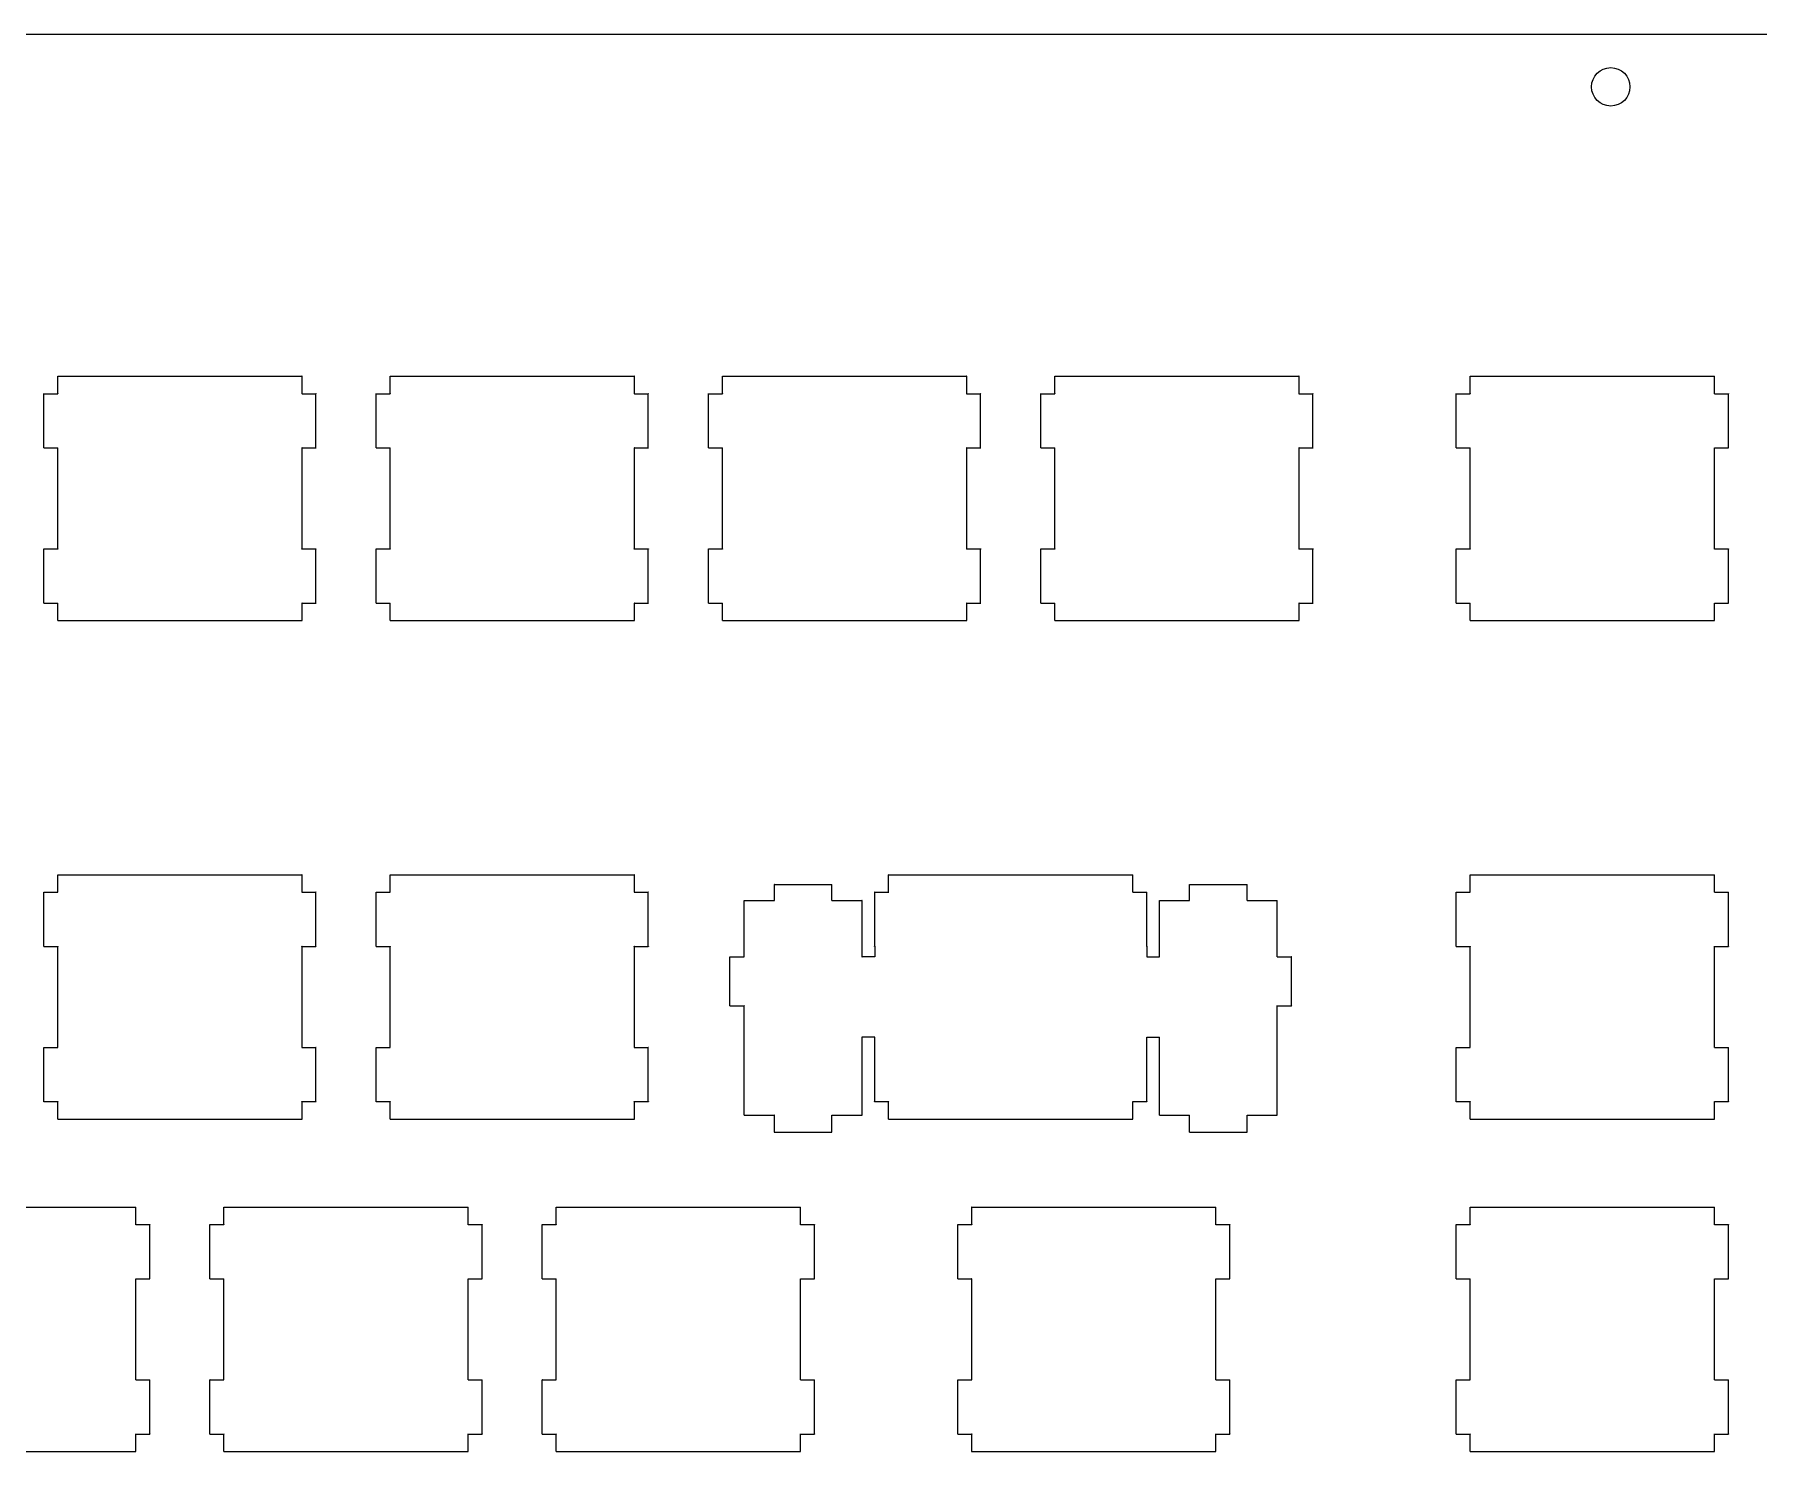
# Model space of a CAD drawing. Header units: millimetres. Extents: x 65 to 509, y 134 to 293.
# Drawn here: x 292.9 to 391.7, y 211.9 to 293.1 of the extents above; entities that cross this region are included whole.
import ezdxf

# ---------------------------------------------------------------- set-up
doc = ezdxf.new("R2010")
doc.units = ezdxf.units.MM

msp = doc.modelspace()

# ---------------------------------------------------------------- linework, layer by layer
at = {"color": 7, "linetype": 'Continuous', "lineweight": 18, "true_color": 0xffffff}
for p, q in [((426.371, 293.109), (84.937, 293.105)), ((294.242, 273.52), (308.243, 273.52)), ((294.242, 272.519), (294.242, 273.52)), ((308.243, 272.519), (308.243, 273.52)), ((313.292, 273.52), (327.293, 273.52)), ((313.292, 272.519), (313.292, 273.52)), ((327.293, 272.519), (327.293, 273.52)), ((332.342, 273.52), (346.343, 273.52)), ((332.342, 272.519), (332.342, 273.52)), ((346.343, 272.519), (346.343, 273.52)), ((351.392, 273.52), (365.393, 273.52)), ((351.392, 272.519), (351.392, 273.52)), ((365.393, 272.519), (365.393, 273.52)), ((375.205, 273.52), (389.204, 273.52)), ((375.205, 272.519), (375.205, 273.52)), ((389.204, 272.519), (389.204, 273.52)), ((293.443, 269.419), (293.443, 272.519)), ((293.443, 272.519), (294.242, 272.519)), ((308.243, 272.519), (309.042, 272.519)), ((309.042, 269.419), (309.042, 272.519)), ((312.493, 272.519), (313.292, 272.519)), ((312.493, 269.419), (312.493, 272.519)), ((327.293, 272.519), (328.092, 272.519)), ((328.092, 269.419), (328.092, 272.519)), ((331.543, 269.419), (331.543, 272.519)), ((331.543, 272.519), (332.342, 272.519)), ((346.343, 272.519), (347.142, 272.519)), ((347.142, 269.419), (347.142, 272.519)), ((350.593, 272.519), (351.392, 272.519)), ((350.593, 269.419), (350.593, 272.519)), ((365.393, 272.519), (366.192, 272.519)), ((366.192, 269.419), (366.192, 272.519)), ((374.404, 269.419), (374.404, 272.519)), ((374.404, 272.519), (375.205, 272.519)), ((389.204, 272.519), (390.005, 272.519)), ((390.005, 269.419), (390.005, 272.519)), ((293.443, 269.419), (294.242, 269.419)), ((294.242, 263.62), (294.242, 269.419)), ((308.243, 269.419), (309.042, 269.419)), ((308.243, 263.62), (308.243, 269.419)), ((312.493, 269.419), (313.292, 269.419)), ((313.292, 263.62), (313.292, 269.419)), ((327.293, 263.62), (327.293, 269.419)), ((327.293, 269.419), (328.092, 269.419)), ((331.543, 269.419), (332.342, 269.419)), ((332.342, 263.62), (332.342, 269.419)), ((346.343, 263.62), (346.343, 269.419)), ((346.343, 269.419), (347.142, 269.419)), ((350.593, 269.419), (351.392, 269.419)), ((351.392, 263.62), (351.392, 269.419)), ((365.393, 269.419), (366.192, 269.419)), ((365.393, 263.62), (365.393, 269.419)), ((374.404, 269.419), (375.205, 269.419)), ((375.205, 263.62), (375.205, 269.419)), ((389.204, 269.419), (390.005, 269.419)), ((389.204, 263.62), (389.204, 269.419)), ((293.443, 260.519), (293.443, 263.62)), ((293.443, 263.62), (294.242, 263.62)), ((308.243, 263.62), (309.042, 263.62)), ((309.042, 260.519), (309.042, 263.62)), ((312.493, 263.62), (313.292, 263.62)), ((312.493, 260.519), (312.493, 263.62)), ((327.293, 263.62), (328.092, 263.62)), ((328.092, 260.519), (328.092, 263.62)), ((331.543, 260.519), (331.543, 263.62)), ((331.543, 263.62), (332.342, 263.62)), ((346.343, 263.62), (347.142, 263.62)), ((347.142, 260.519), (347.142, 263.62)), ((350.593, 263.62), (351.392, 263.62)), ((350.593, 260.519), (350.593, 263.62)), ((365.393, 263.62), (366.192, 263.62)), ((366.192, 260.519), (366.192, 263.62)), ((374.404, 260.519), (374.404, 263.62)), ((374.404, 263.62), (375.205, 263.62)), ((389.204, 263.62), (390.005, 263.62)), ((390.005, 260.519), (390.005, 263.62)), ((293.443, 260.519), (294.242, 260.519)), ((294.242, 259.519), (294.242, 260.519)), ((308.243, 260.519), (309.042, 260.519)), ((308.243, 259.519), (308.243, 260.519)), ((312.493, 260.519), (313.292, 260.519)), ((313.292, 259.519), (313.292, 260.519)), ((327.293, 259.519), (327.293, 260.519)), ((327.293, 260.519), (328.092, 260.519)), ((331.543, 260.519), (332.342, 260.519)), ((332.342, 259.519), (332.342, 260.519)), ((346.343, 259.519), (346.343, 260.519)), ((346.343, 260.519), (347.142, 260.519)), ((350.593, 260.519), (351.392, 260.519)), ((351.392, 259.519), (351.392, 260.519)), ((365.393, 260.519), (366.192, 260.519)), ((365.393, 259.519), (365.393, 260.519)), ((374.404, 260.519), (375.205, 260.519)), ((375.205, 259.519), (375.205, 260.519)), ((389.204, 260.519), (390.005, 260.519)), ((389.204, 259.519), (389.204, 260.519)), ((294.242, 259.519), (308.243, 259.519)), ((313.292, 259.519), (327.293, 259.519)), ((332.342, 259.519), (346.343, 259.519)), ((351.392, 259.519), (365.393, 259.519)), ((375.205, 259.519), (389.204, 259.519)), ((294.242, 244.945), (308.243, 244.945)), ((294.242, 243.944), (294.242, 244.945)), ((308.243, 243.944), (308.243, 244.945)), ((313.292, 244.945), (327.293, 244.945)), ((313.292, 243.944), (313.292, 244.945)), ((327.293, 243.944), (327.293, 244.945)), ((335.317, 244.395), (338.618, 244.395)), ((335.317, 243.474), (335.317, 244.395)), ((338.618, 243.474), (338.618, 244.395)), ((341.867, 244.945), (355.868, 244.945)), ((341.867, 243.944), (341.867, 244.945)), ((355.868, 243.944), (355.868, 244.945)), ((359.118, 244.395), (362.418, 244.395)), ((359.118, 243.474), (359.118, 244.395)), ((362.418, 243.474), (362.418, 244.395)), ((375.205, 244.945), (389.204, 244.945)), ((375.205, 243.944), (375.205, 244.945)), ((389.204, 243.944), (389.204, 244.945)), ((293.443, 240.844), (293.443, 243.944)), ((293.443, 243.944), (294.242, 243.944)), ((308.243, 243.944), (309.042, 243.944)), ((309.042, 240.844), (309.042, 243.944)), ((312.493, 243.944), (313.292, 243.944)), ((312.493, 240.844), (312.493, 243.944)), ((327.293, 243.944), (328.092, 243.944)), ((328.092, 240.844), (328.092, 243.944)), ((333.592, 243.474), (335.317, 243.474)), ((333.592, 240.244), (333.592, 243.474)), ((338.618, 243.474), (340.343, 243.474)), ((340.343, 240.244), (340.343, 243.474)), ((341.068, 240.844), (341.068, 243.944)), ((341.068, 243.944), (341.867, 243.944)), ((355.868, 243.944), (356.667, 243.944)), ((356.667, 240.844), (356.667, 243.944)), ((357.392, 240.244), (357.392, 243.474)), ((357.392, 243.474), (359.118, 243.474)), ((362.418, 243.474), (364.143, 243.474)), ((364.143, 240.244), (364.143, 243.474)), ((374.404, 240.844), (374.404, 243.944)), ((374.404, 243.944), (375.205, 243.944)), ((389.204, 243.944), (390.005, 243.944)), ((390.005, 240.844), (390.005, 243.944)), ((293.443, 240.844), (294.242, 240.844)), ((294.242, 235.045), (294.242, 240.844)), ((308.243, 240.844), (309.042, 240.844)), ((308.243, 235.045), (308.243, 240.844)), ((312.493, 240.844), (313.292, 240.844)), ((313.292, 235.045), (313.292, 240.844)), ((327.293, 235.045), (327.293, 240.844)), ((327.293, 240.844), (328.092, 240.844)), ((332.768, 240.244), (333.592, 240.244)), ((332.768, 237.444), (332.768, 240.244)), ((341.068, 240.244), (340.343, 240.244)), ((341.068, 240.844), (341.068, 240.244)), ((356.667, 240.844), (356.667, 240.244)), ((356.667, 240.244), (357.392, 240.244)), ((364.143, 240.244), (364.967, 240.244)), ((364.967, 237.444), (364.967, 240.244)), ((374.404, 240.844), (375.205, 240.844)), ((375.205, 235.045), (375.205, 240.844)), ((389.204, 240.844), (390.005, 240.844)), ((389.204, 235.045), (389.204, 240.844)), ((332.768, 237.444), (333.592, 237.444)), ((333.592, 231.174), (333.592, 237.444)), ((364.143, 231.174), (364.143, 237.444)), ((364.143, 237.444), (364.967, 237.444)), ((341.068, 235.644), (340.343, 235.644)), ((340.343, 231.174), (340.343, 235.644)), ((341.068, 234.832), (341.068, 235.644)), ((356.667, 235.045), (356.667, 235.644)), ((356.667, 235.644), (357.392, 235.644)), ((357.392, 231.174), (357.392, 235.644)), ((293.443, 231.944), (293.443, 235.045)), ((293.443, 235.045), (294.242, 235.045)), ((308.243, 235.045), (309.042, 235.045)), ((309.042, 231.944), (309.042, 235.045)), ((312.493, 235.045), (313.292, 235.045)), ((312.493, 231.944), (312.493, 235.045)), ((327.293, 235.045), (328.092, 235.045)), ((328.092, 231.944), (328.092, 235.045)), ((341.068, 231.944), (341.068, 235.045)), ((356.667, 231.944), (356.667, 235.045)), ((374.404, 231.944), (374.404, 235.045)), ((374.404, 235.045), (375.205, 235.045)), ((389.204, 235.045), (390.005, 235.045)), ((390.005, 231.944), (390.005, 235.045)), ((293.443, 231.944), (294.242, 231.944)), ((294.242, 230.943), (294.242, 231.944)), ((308.243, 231.944), (309.042, 231.944)), ((308.243, 230.943), (308.243, 231.944)), ((312.493, 231.944), (313.292, 231.944)), ((313.292, 230.943), (313.292, 231.944)), ((327.293, 230.943), (327.293, 231.944)), ((327.293, 231.944), (328.092, 231.944)), ((341.068, 231.944), (341.867, 231.944)), ((341.867, 230.943), (341.867, 231.944)), ((355.868, 230.943), (355.868, 231.944)), ((355.868, 231.944), (356.667, 231.944)), ((374.404, 231.944), (375.205, 231.944)), ((375.205, 230.943), (375.205, 231.944)), ((389.204, 231.944), (390.005, 231.944)), ((389.204, 230.943), (389.204, 231.944)), ((294.242, 230.943), (308.243, 230.943)), ((313.292, 230.943), (327.293, 230.943)), ((333.592, 231.174), (335.317, 231.174)), ((335.317, 230.194), (335.317, 231.174)), ((338.618, 231.174), (340.343, 231.174)), ((338.618, 230.194), (338.618, 231.174)), ((341.867, 230.943), (355.868, 230.943)), ((357.392, 231.174), (359.118, 231.174)), ((359.118, 230.194), (359.118, 231.174)), ((362.418, 231.174), (364.143, 231.174)), ((362.418, 230.194), (362.418, 231.174)), ((375.205, 230.943), (389.204, 230.943)), ((335.317, 230.194), (338.618, 230.194)), ((359.118, 230.194), (362.418, 230.194)), ((284.717, 225.894), (298.718, 225.894)), ((298.718, 224.894), (298.718, 225.894)), ((303.767, 225.894), (317.768, 225.894)), ((303.767, 224.894), (303.767, 225.894)), ((317.768, 224.894), (317.768, 225.894)), ((322.817, 225.894), (336.818, 225.894)), ((322.817, 224.894), (322.817, 225.894)), ((336.818, 224.894), (336.818, 225.894)), ((346.63, 225.894), (360.629, 225.894)), ((346.63, 224.894), (346.63, 225.894)), ((360.629, 224.894), (360.629, 225.894)), ((375.205, 225.894), (389.204, 225.894)), ((375.205, 224.894), (375.205, 225.894)), ((389.204, 224.894), (389.204, 225.894)), ((298.718, 224.894), (299.517, 224.894)), ((299.517, 221.793), (299.517, 224.894)), ((302.968, 221.793), (302.968, 224.894)), ((302.968, 224.894), (303.767, 224.894)), ((317.768, 224.894), (318.566, 224.894)), ((318.566, 221.793), (318.566, 224.894)), ((322.018, 224.894), (322.817, 224.894)), ((322.018, 221.793), (322.018, 224.894)), ((336.818, 224.894), (337.617, 224.894)), ((337.617, 221.793), (337.617, 224.894)), ((345.829, 221.793), (345.829, 224.894)), ((345.829, 224.894), (346.63, 224.894)), ((360.629, 224.894), (361.43, 224.894)), ((361.43, 221.793), (361.43, 224.894)), ((374.404, 221.793), (374.404, 224.894)), ((374.404, 224.894), (375.205, 224.894)), ((389.204, 224.894), (390.005, 224.894)), ((390.005, 221.793), (390.005, 224.894)), ((298.718, 215.994), (298.718, 221.793)), ((298.718, 221.793), (299.517, 221.793)), ((302.968, 221.793), (303.767, 221.793)), ((303.767, 215.994), (303.767, 221.793)), ((317.768, 215.994), (317.768, 221.793)), ((317.768, 221.793), (318.566, 221.793)), ((322.018, 221.793), (322.817, 221.793)), ((322.817, 215.994), (322.817, 221.793)), ((336.818, 221.793), (337.617, 221.793)), ((336.818, 215.994), (336.818, 221.793)), ((345.829, 221.793), (346.63, 221.793)), ((346.63, 215.994), (346.63, 221.793)), ((360.629, 221.793), (361.43, 221.793)), ((360.629, 215.994), (360.629, 221.793)), ((374.404, 221.793), (375.205, 221.793)), ((375.205, 215.994), (375.205, 221.793)), ((389.204, 221.793), (390.005, 221.793)), ((389.204, 215.994), (389.204, 221.793)), ((298.718, 215.994), (299.517, 215.994)), ((299.517, 212.894), (299.517, 215.994)), ((302.968, 212.894), (302.968, 215.994)), ((302.968, 215.994), (303.767, 215.994)), ((317.768, 215.994), (318.566, 215.994)), ((318.566, 212.894), (318.566, 215.994)), ((322.018, 215.994), (322.817, 215.994)), ((322.018, 212.894), (322.018, 215.994)), ((336.818, 215.994), (337.617, 215.994)), ((337.617, 212.894), (337.617, 215.994)), ((345.829, 212.894), (345.829, 215.994)), ((345.829, 215.994), (346.63, 215.994)), ((360.629, 215.994), (361.43, 215.994)), ((361.43, 212.894), (361.43, 215.994)), ((374.404, 212.894), (374.404, 215.994)), ((374.404, 215.994), (375.205, 215.994)), ((389.204, 215.994), (390.005, 215.994)), ((390.005, 212.894), (390.005, 215.994)), ((298.718, 211.893), (298.718, 212.894)), ((298.718, 212.894), (299.517, 212.894)), ((302.968, 212.894), (303.767, 212.894)), ((303.767, 211.893), (303.767, 212.894)), ((317.768, 211.893), (317.768, 212.894)), ((317.768, 212.894), (318.566, 212.894)), ((322.018, 212.894), (322.817, 212.894)), ((322.817, 211.893), (322.817, 212.894)), ((336.818, 212.894), (337.617, 212.894)), ((336.818, 211.893), (336.818, 212.894)), ((345.829, 212.894), (346.63, 212.894)), ((346.63, 211.893), (346.63, 212.894)), ((360.629, 212.894), (361.43, 212.894)), ((360.629, 211.893), (360.629, 212.894)), ((374.404, 212.894), (375.205, 212.894)), ((375.205, 211.893), (375.205, 212.894)), ((389.204, 212.894), (390.005, 212.894)), ((389.204, 211.893), (389.204, 212.894)), ((284.717, 211.893), (298.718, 211.893)), ((303.767, 211.893), (317.768, 211.893)), ((322.817, 211.893), (336.818, 211.893)), ((346.63, 211.893), (360.629, 211.893)), ((375.205, 211.893), (389.204, 211.893))]:
    msp.add_line(p, q, dxfattribs=at)
for centre, radius in [((383.262, 290.108), 1.1), ((294.242, 273.52), 0.00318), ((294.242, 273.52), 0.00318), ((308.243, 273.52), 0.00318), ((308.243, 273.52), 0.00318), ((313.292, 273.52), 0.00318), ((313.292, 273.52), 0.00318), ((327.293, 273.52), 0.00318), ((327.293, 273.52), 0.00318), ((332.342, 273.52), 0.00318), ((332.342, 273.52), 0.00318), ((346.343, 273.52), 0.00317), ((346.343, 273.52), 0.00317), ((351.392, 273.52), 0.00317), ((351.392, 273.52), 0.00317), ((365.393, 273.52), 0.00317), ((365.393, 273.52), 0.00317), ((375.205, 273.52), 0.00317), ((375.205, 273.52), 0.00317), ((389.204, 273.52), 0.00317), ((389.204, 273.52), 0.00317), ((293.443, 272.519), 0.00318), ((293.443, 272.519), 0.00318), ((294.242, 272.519), 0.00318), ((294.242, 272.519), 0.00318), ((308.243, 272.519), 0.00318), ((308.243, 272.519), 0.00318), ((309.042, 272.519), 0.00317), ((309.042, 272.519), 0.00317), ((312.493, 272.519), 0.00318), ((312.493, 272.519), 0.00318), ((313.292, 272.519), 0.00318), ((313.292, 272.519), 0.00318), ((327.293, 272.519), 0.00318), ((327.293, 272.519), 0.00318), ((328.092, 272.519), 0.00318), ((328.092, 272.519), 0.00318), ((331.543, 272.519), 0.00318), ((331.543, 272.519), 0.00318), ((332.342, 272.519), 0.00318), ((332.342, 272.519), 0.00318), ((346.343, 272.519), 0.00317), ((346.343, 272.519), 0.00317), ((347.142, 272.519), 0.00317), ((347.142, 272.519), 0.00317), ((350.593, 272.519), 0.00318), ((350.593, 272.519), 0.00318), ((351.392, 272.519), 0.00317), ((351.392, 272.519), 0.00317), ((365.393, 272.519), 0.00317), ((365.393, 272.519), 0.00317), ((366.192, 272.519), 0.00318), ((366.192, 272.519), 0.00318), ((374.404, 272.519), 0.00318), ((374.404, 272.519), 0.00318), ((375.205, 272.519), 0.00317), ((375.205, 272.519), 0.00317), ((389.204, 272.519), 0.00317), ((389.204, 272.519), 0.00317), ((390.005, 272.519), 0.00317), ((390.005, 272.519), 0.00317), ((293.443, 269.419), 0.00318), ((293.443, 269.419), 0.00318), ((294.242, 269.419), 0.00318), ((294.242, 269.419), 0.00318), ((308.243, 269.419), 0.00318), ((308.243, 269.419), 0.00318), ((309.042, 269.419), 0.00317), ((309.042, 269.419), 0.00317), ((312.493, 269.419), 0.00318), ((312.493, 269.419), 0.00318), ((313.292, 269.419), 0.00318), ((313.292, 269.419), 0.00318), ((327.293, 269.419), 0.00318), ((327.293, 269.419), 0.00318), ((328.092, 269.419), 0.00318), ((328.092, 269.419), 0.00318), ((331.543, 269.419), 0.00318), ((331.543, 269.419), 0.00318), ((332.342, 269.419), 0.00318), ((332.342, 269.419), 0.00318), ((346.343, 269.419), 0.00317), ((346.343, 269.419), 0.00317), ((347.142, 269.419), 0.00317), ((347.142, 269.419), 0.00317), ((350.593, 269.419), 0.00318), ((350.593, 269.419), 0.00318), ((351.392, 269.419), 0.00317), ((351.392, 269.419), 0.00317), ((365.393, 269.419), 0.00317), ((365.393, 269.419), 0.00317), ((366.192, 269.419), 0.00318), ((366.192, 269.419), 0.00318), ((374.404, 269.419), 0.00318), ((374.404, 269.419), 0.00318), ((375.205, 269.419), 0.00317), ((375.205, 269.419), 0.00317), ((389.204, 269.419), 0.00317), ((389.204, 269.419), 0.00317), ((390.005, 269.419), 0.00317), ((390.005, 269.419), 0.00317), ((293.443, 263.62), 0.00318), ((293.443, 263.62), 0.00318), ((294.242, 263.62), 0.00318), ((294.242, 263.62), 0.00318), ((308.243, 263.62), 0.00318), ((308.243, 263.62), 0.00318), ((309.042, 263.62), 0.00317), ((309.042, 263.62), 0.00317), ((312.493, 263.62), 0.00318), ((312.493, 263.62), 0.00318), ((313.292, 263.62), 0.00318), ((313.292, 263.62), 0.00318), ((327.293, 263.62), 0.00318), ((327.293, 263.62), 0.00318), ((328.092, 263.62), 0.00318), ((328.092, 263.62), 0.00318), ((331.543, 263.62), 0.00318), ((331.543, 263.62), 0.00318), ((332.342, 263.62), 0.00318), ((332.342, 263.62), 0.00318), ((346.343, 263.62), 0.00317), ((346.343, 263.62), 0.00317), ((347.142, 263.62), 0.00317), ((347.142, 263.62), 0.00317), ((350.593, 263.62), 0.00318), ((350.593, 263.62), 0.00318), ((351.392, 263.62), 0.00317), ((351.392, 263.62), 0.00317), ((365.393, 263.62), 0.00317), ((365.393, 263.62), 0.00317), ((366.192, 263.62), 0.00318), ((366.192, 263.62), 0.00318), ((374.404, 263.62), 0.00318), ((374.404, 263.62), 0.00318), ((375.205, 263.62), 0.00317), ((375.205, 263.62), 0.00317), ((389.204, 263.62), 0.00317), ((389.204, 263.62), 0.00317), ((390.005, 263.62), 0.00317), ((390.005, 263.62), 0.00317), ((293.443, 260.519), 0.00318), ((293.443, 260.519), 0.00318), ((294.242, 260.519), 0.00318), ((294.242, 260.519), 0.00318), ((308.243, 260.519), 0.00318), ((308.243, 260.519), 0.00318), ((309.042, 260.519), 0.00317), ((309.042, 260.519), 0.00317), ((312.493, 260.519), 0.00318), ((312.493, 260.519), 0.00318), ((313.292, 260.519), 0.00318), ((313.292, 260.519), 0.00318), ((327.293, 260.519), 0.00318), ((327.293, 260.519), 0.00318), ((328.092, 260.519), 0.00318), ((328.092, 260.519), 0.00318), ((331.543, 260.519), 0.00318), ((331.543, 260.519), 0.00318), ((332.342, 260.519), 0.00318), ((332.342, 260.519), 0.00318), ((346.343, 260.519), 0.00317), ((346.343, 260.519), 0.00317), ((347.142, 260.519), 0.00317), ((347.142, 260.519), 0.00317), ((350.593, 260.519), 0.00318), ((350.593, 260.519), 0.00318), ((351.392, 260.519), 0.00317), ((351.392, 260.519), 0.00317), ((365.393, 260.519), 0.00317), ((365.393, 260.519), 0.00317), ((366.192, 260.519), 0.00318), ((366.192, 260.519), 0.00318), ((374.404, 260.519), 0.00318), ((374.404, 260.519), 0.00318), ((375.205, 260.519), 0.00317), ((375.205, 260.519), 0.00317), ((389.204, 260.519), 0.00317), ((389.204, 260.519), 0.00317), ((390.005, 260.519), 0.00317), ((390.005, 260.519), 0.00317), ((294.242, 259.519), 0.00318), ((294.242, 259.519), 0.00318), ((308.243, 259.519), 0.00318), ((308.243, 259.519), 0.00318), ((313.292, 259.519), 0.00318), ((313.292, 259.519), 0.00318), ((327.293, 259.519), 0.00318), ((327.293, 259.519), 0.00318), ((332.342, 259.519), 0.00318), ((332.342, 259.519), 0.00318), ((346.343, 259.519), 0.00317), ((346.343, 259.519), 0.00317), ((351.392, 259.519), 0.00317), ((351.392, 259.519), 0.00317), ((365.393, 259.519), 0.00317), ((365.393, 259.519), 0.00317), ((375.205, 259.519), 0.00317), ((375.205, 259.519), 0.00317), ((389.204, 259.519), 0.00317), ((389.204, 259.519), 0.00317), ((294.242, 244.945), 0.00318), ((294.242, 244.945), 0.00318), ((308.243, 244.945), 0.00318), ((308.243, 244.945), 0.00318), ((313.292, 244.945), 0.00318), ((313.292, 244.945), 0.00318), ((327.293, 244.945), 0.00318), ((327.293, 244.945), 0.00318), ((335.317, 244.395), 0.00318), ((335.317, 244.395), 0.00318), ((338.618, 244.395), 0.00318), ((338.618, 244.395), 0.00318), ((341.867, 244.945), 0.00317), ((341.867, 244.945), 0.00317), ((355.868, 244.945), 0.00318), ((355.868, 244.945), 0.00318), ((359.118, 244.395), 0.00318), ((359.118, 244.395), 0.00318), ((362.418, 244.395), 0.00318), ((362.418, 244.395), 0.00318), ((375.205, 244.945), 0.00317), ((375.205, 244.945), 0.00317), ((389.204, 244.945), 0.00317), ((389.204, 244.945), 0.00317), ((293.443, 243.944), 0.00318), ((293.443, 243.944), 0.00318), ((294.242, 243.944), 0.00318), ((294.242, 243.944), 0.00318), ((308.243, 243.944), 0.00318), ((308.243, 243.944), 0.00318), ((309.042, 243.944), 0.00317), ((309.042, 243.944), 0.00317), ((312.493, 243.944), 0.00318), ((312.493, 243.944), 0.00318), ((313.292, 243.944), 0.00318), ((313.292, 243.944), 0.00318), ((327.293, 243.944), 0.00318), ((327.293, 243.944), 0.00318), ((328.092, 243.944), 0.00318), ((328.092, 243.944), 0.00318), ((333.592, 243.474), 0.00317), ((333.592, 243.474), 0.00317), ((335.317, 243.474), 0.00318), ((335.317, 243.474), 0.00318), ((338.618, 243.474), 0.00318), ((338.618, 243.474), 0.00318), ((340.343, 243.474), 0.00318), ((340.343, 243.474), 0.00318), ((341.068, 243.944), 0.00318), ((341.068, 243.944), 0.00318), ((341.867, 243.944), 0.00317), ((341.867, 243.944), 0.00317), ((355.868, 243.944), 0.00318), ((355.868, 243.944), 0.00318), ((356.667, 243.944), 0.00318), ((356.667, 243.944), 0.00318), ((357.392, 243.474), 0.00318), ((357.392, 243.474), 0.00318), ((359.118, 243.474), 0.00318), ((359.118, 243.474), 0.00318), ((362.418, 243.474), 0.00318), ((362.418, 243.474), 0.00318), ((364.143, 243.474), 0.00317), ((364.143, 243.474), 0.00317), ((374.404, 243.944), 0.00318), ((374.404, 243.944), 0.00318), ((375.205, 243.944), 0.00317), ((375.205, 243.944), 0.00317), ((389.204, 243.944), 0.00317), ((389.204, 243.944), 0.00317), ((390.005, 243.944), 0.00317), ((390.005, 243.944), 0.00317), ((293.443, 240.844), 0.00318), ((293.443, 240.844), 0.00318), ((294.242, 240.844), 0.00318), ((294.242, 240.844), 0.00318), ((308.243, 240.844), 0.00318), ((308.243, 240.844), 0.00318), ((309.042, 240.844), 0.00317), ((309.042, 240.844), 0.00317), ((312.493, 240.844), 0.00318), ((312.493, 240.844), 0.00318), ((313.292, 240.844), 0.00318), ((313.292, 240.844), 0.00318), ((327.293, 240.844), 0.00318), ((327.293, 240.844), 0.00318), ((328.092, 240.844), 0.00318), ((328.092, 240.844), 0.00318), ((332.768, 240.244), 0.00318), ((332.768, 240.244), 0.00318), ((333.592, 240.244), 0.00317), ((333.592, 240.244), 0.00317), ((340.343, 240.244), 0.00318), ((340.343, 240.244), 0.00318), ((341.068, 240.844), 0.00318), ((341.068, 240.844), 0.00318), ((356.667, 240.844), 0.00318), ((356.667, 240.844), 0.00318), ((357.392, 240.244), 0.00318), ((357.392, 240.244), 0.00318), ((364.143, 240.244), 0.00317), ((364.143, 240.244), 0.00317), ((364.967, 240.244), 0.00317), ((364.967, 240.244), 0.00317), ((374.404, 240.844), 0.00318), ((374.404, 240.844), 0.00318), ((375.205, 240.844), 0.00317), ((375.205, 240.844), 0.00317), ((389.204, 240.844), 0.00317), ((389.204, 240.844), 0.00317), ((390.005, 240.844), 0.00317), ((390.005, 240.844), 0.00317), ((332.768, 237.444), 0.00318), ((332.768, 237.444), 0.00318), ((333.592, 237.444), 0.00317), ((333.592, 237.444), 0.00317), ((364.143, 237.444), 0.00317), ((364.143, 237.444), 0.00317), ((364.967, 237.444), 0.00317), ((364.967, 237.444), 0.00317), ((340.343, 235.644), 0.00318), ((340.343, 235.644), 0.00318), ((357.392, 235.644), 0.00318), ((357.392, 235.644), 0.00318), ((293.443, 235.045), 0.00318), ((293.443, 235.045), 0.00318), ((294.242, 235.045), 0.00318), ((294.242, 235.045), 0.00318), ((308.243, 235.045), 0.00318), ((308.243, 235.045), 0.00318), ((309.042, 235.045), 0.00317), ((309.042, 235.045), 0.00317), ((312.493, 235.045), 0.00318), ((312.493, 235.045), 0.00318), ((313.292, 235.045), 0.00318), ((313.292, 235.045), 0.00318), ((327.293, 235.045), 0.00318), ((327.293, 235.045), 0.00318), ((328.092, 235.045), 0.00318), ((328.092, 235.045), 0.00318), ((341.068, 235.045), 0.00318), ((341.068, 235.045), 0.00318), ((356.667, 235.045), 0.00318), ((356.667, 235.045), 0.00318), ((374.404, 235.045), 0.00318), ((374.404, 235.045), 0.00318), ((375.205, 235.045), 0.00317), ((375.205, 235.045), 0.00317), ((389.204, 235.045), 0.00317), ((389.204, 235.045), 0.00317), ((390.005, 235.045), 0.00317), ((390.005, 235.045), 0.00317), ((293.443, 231.944), 0.00318), ((293.443, 231.944), 0.00318), ((294.242, 231.944), 0.00318), ((294.242, 231.944), 0.00318), ((308.243, 231.944), 0.00318), ((308.243, 231.944), 0.00318), ((309.042, 231.944), 0.00317), ((309.042, 231.944), 0.00317), ((312.493, 231.944), 0.00318), ((312.493, 231.944), 0.00318), ((313.292, 231.944), 0.00318), ((313.292, 231.944), 0.00318), ((327.293, 231.944), 0.00318), ((327.293, 231.944), 0.00318), ((328.092, 231.944), 0.00318), ((328.092, 231.944), 0.00318), ((341.068, 231.944), 0.00318), ((341.068, 231.944), 0.00318), ((341.867, 231.944), 0.00317), ((341.867, 231.944), 0.00317), ((355.868, 231.944), 0.00318), ((355.868, 231.944), 0.00318), ((356.667, 231.944), 0.00318), ((356.667, 231.944), 0.00318), ((374.404, 231.944), 0.00318), ((374.404, 231.944), 0.00318), ((375.205, 231.944), 0.00317), ((375.205, 231.944), 0.00317), ((389.204, 231.944), 0.00317), ((389.204, 231.944), 0.00317), ((390.005, 231.944), 0.00317), ((390.005, 231.944), 0.00317), ((294.242, 230.943), 0.00318), ((294.242, 230.943), 0.00318), ((308.243, 230.943), 0.00318), ((308.243, 230.943), 0.00318), ((313.292, 230.943), 0.00318), ((313.292, 230.943), 0.00318), ((327.293, 230.943), 0.00318), ((327.293, 230.943), 0.00318), ((333.592, 231.174), 0.00317), ((333.592, 231.174), 0.00317), ((335.317, 231.174), 0.00318), ((335.317, 231.174), 0.00318), ((338.618, 231.174), 0.00318), ((338.618, 231.174), 0.00318), ((340.343, 231.174), 0.00318), ((340.343, 231.174), 0.00318), ((341.867, 230.943), 0.00317), ((341.867, 230.943), 0.00317), ((355.868, 230.943), 0.00318), ((355.868, 230.943), 0.00318), ((357.392, 231.174), 0.00318), ((357.392, 231.174), 0.00318), ((359.118, 231.174), 0.00318), ((359.118, 231.174), 0.00318), ((362.418, 231.174), 0.00318), ((362.418, 231.174), 0.00318), ((364.143, 231.174), 0.00317), ((364.143, 231.174), 0.00317), ((375.205, 230.943), 0.00317), ((375.205, 230.943), 0.00317), ((389.204, 230.943), 0.00317), ((389.204, 230.943), 0.00317), ((335.317, 230.194), 0.00318), ((335.317, 230.194), 0.00318), ((338.618, 230.194), 0.00318), ((338.618, 230.194), 0.00318), ((359.118, 230.194), 0.00318), ((359.118, 230.194), 0.00318), ((362.418, 230.194), 0.00318), ((362.418, 230.194), 0.00318), ((298.718, 225.894), 0.00318), ((298.718, 225.894), 0.00318), ((303.767, 225.894), 0.00317), ((303.767, 225.894), 0.00317), ((317.768, 225.894), 0.00318), ((317.768, 225.894), 0.00318), ((322.817, 225.894), 0.00317), ((322.817, 225.894), 0.00317), ((336.818, 225.894), 0.00318), ((336.818, 225.894), 0.00318), ((346.63, 225.894), 0.00317), ((346.63, 225.894), 0.00317), ((360.629, 225.894), 0.00317), ((360.629, 225.894), 0.00317), ((375.205, 225.894), 0.00317), ((375.205, 225.894), 0.00317), ((389.204, 225.894), 0.00317), ((389.204, 225.894), 0.00317), ((298.718, 224.894), 0.00318), ((298.718, 224.894), 0.00318), ((299.517, 224.894), 0.00318), ((299.517, 224.894), 0.00318), ((302.968, 224.894), 0.00317), ((302.968, 224.894), 0.00317), ((303.767, 224.894), 0.00317), ((303.767, 224.894), 0.00317), ((317.768, 224.894), 0.00318), ((317.768, 224.894), 0.00318), ((318.566, 224.894), 0.00317), ((318.566, 224.894), 0.00317), ((322.018, 224.894), 0.00318), ((322.018, 224.894), 0.00318), ((322.817, 224.894), 0.00317), ((322.817, 224.894), 0.00317), ((336.818, 224.894), 0.00318), ((336.818, 224.894), 0.00318), ((337.617, 224.894), 0.00318), ((337.617, 224.894), 0.00318), ((345.829, 224.894), 0.00318), ((345.829, 224.894), 0.00318), ((346.63, 224.894), 0.00317), ((346.63, 224.894), 0.00317), ((360.629, 224.894), 0.00317), ((360.629, 224.894), 0.00317), ((361.43, 224.894), 0.00318), ((361.43, 224.894), 0.00318), ((374.404, 224.894), 0.00318), ((374.404, 224.894), 0.00318), ((375.205, 224.894), 0.00317), ((375.205, 224.894), 0.00317), ((389.204, 224.894), 0.00317), ((389.204, 224.894), 0.00317), ((390.005, 224.894), 0.00317), ((390.005, 224.894), 0.00317), ((298.718, 221.793), 0.00318), ((298.718, 221.793), 0.00318), ((299.517, 221.793), 0.00318), ((299.517, 221.793), 0.00318), ((302.968, 221.793), 0.00317), ((302.968, 221.793), 0.00317), ((303.767, 221.793), 0.00317), ((303.767, 221.793), 0.00317), ((317.768, 221.793), 0.00318), ((317.768, 221.793), 0.00318), ((318.566, 221.793), 0.00317), ((318.566, 221.793), 0.00317), ((322.018, 221.793), 0.00318), ((322.018, 221.793), 0.00318), ((322.817, 221.793), 0.00317), ((322.817, 221.793), 0.00317), ((336.818, 221.793), 0.00318), ((336.818, 221.793), 0.00318), ((337.617, 221.793), 0.00318), ((337.617, 221.793), 0.00318), ((345.829, 221.793), 0.00318), ((345.829, 221.793), 0.00318), ((346.63, 221.793), 0.00317), ((346.63, 221.793), 0.00317), ((360.629, 221.793), 0.00317), ((360.629, 221.793), 0.00317), ((361.43, 221.793), 0.00318), ((361.43, 221.793), 0.00318), ((374.404, 221.793), 0.00318), ((374.404, 221.793), 0.00318), ((375.205, 221.793), 0.00317), ((375.205, 221.793), 0.00317), ((389.204, 221.793), 0.00317), ((389.204, 221.793), 0.00317), ((390.005, 221.793), 0.00317), ((390.005, 221.793), 0.00317), ((298.718, 215.994), 0.00318), ((298.718, 215.994), 0.00318), ((299.517, 215.994), 0.00318), ((299.517, 215.994), 0.00318), ((302.968, 215.994), 0.00317), ((302.968, 215.994), 0.00317), ((303.767, 215.994), 0.00317), ((303.767, 215.994), 0.00317), ((317.768, 215.994), 0.00318), ((317.768, 215.994), 0.00318), ((318.566, 215.994), 0.00317), ((318.566, 215.994), 0.00317), ((322.018, 215.994), 0.00318), ((322.018, 215.994), 0.00318), ((322.817, 215.994), 0.00317), ((322.817, 215.994), 0.00317), ((336.818, 215.994), 0.00318), ((336.818, 215.994), 0.00318), ((337.617, 215.994), 0.00318), ((337.617, 215.994), 0.00318), ((345.829, 215.994), 0.00318), ((345.829, 215.994), 0.00318), ((346.63, 215.994), 0.00317), ((346.63, 215.994), 0.00317), ((360.629, 215.994), 0.00317), ((360.629, 215.994), 0.00317), ((361.43, 215.994), 0.00318), ((361.43, 215.994), 0.00318), ((374.404, 215.994), 0.00318), ((374.404, 215.994), 0.00318), ((375.205, 215.994), 0.00317), ((375.205, 215.994), 0.00317), ((389.204, 215.994), 0.00317), ((389.204, 215.994), 0.00317), ((390.005, 215.994), 0.00317), ((390.005, 215.994), 0.00317), ((298.718, 212.894), 0.00318), ((298.718, 212.894), 0.00318), ((299.517, 212.894), 0.00318), ((299.517, 212.894), 0.00318), ((302.968, 212.894), 0.00317), ((302.968, 212.894), 0.00317), ((303.767, 212.894), 0.00317), ((303.767, 212.894), 0.00317), ((317.768, 212.894), 0.00318), ((317.768, 212.894), 0.00318), ((318.566, 212.894), 0.00317), ((318.566, 212.894), 0.00317), ((322.018, 212.894), 0.00318), ((322.018, 212.894), 0.00318), ((322.817, 212.894), 0.00317), ((322.817, 212.894), 0.00317), ((336.818, 212.894), 0.00318), ((336.818, 212.894), 0.00318), ((337.617, 212.894), 0.00318), ((337.617, 212.894), 0.00318), ((345.829, 212.894), 0.00318), ((345.829, 212.894), 0.00318), ((346.63, 212.894), 0.00317), ((346.63, 212.894), 0.00317), ((360.629, 212.894), 0.00317), ((360.629, 212.894), 0.00317), ((361.43, 212.894), 0.00318), ((361.43, 212.894), 0.00318), ((374.404, 212.894), 0.00318), ((374.404, 212.894), 0.00318), ((375.205, 212.894), 0.00317), ((375.205, 212.894), 0.00317), ((389.204, 212.894), 0.00317), ((389.204, 212.894), 0.00317), ((390.005, 212.894), 0.00317), ((390.005, 212.894), 0.00317), ((298.718, 211.893), 0.00318), ((298.718, 211.893), 0.00318), ((303.767, 211.893), 0.00317), ((303.767, 211.893), 0.00317), ((317.768, 211.893), 0.00318), ((317.768, 211.893), 0.00318), ((322.817, 211.893), 0.00317), ((322.817, 211.893), 0.00317), ((336.818, 211.893), 0.00318), ((336.818, 211.893), 0.00318), ((346.63, 211.893), 0.00317), ((346.63, 211.893), 0.00317), ((360.629, 211.893), 0.00317), ((360.629, 211.893), 0.00317), ((375.205, 211.893), 0.00317), ((375.205, 211.893), 0.00317), ((389.204, 211.893), 0.00317), ((389.204, 211.893), 0.00317)]:
    msp.add_circle(centre, radius, dxfattribs=at)

doc.saveas('drawing.dxf')
